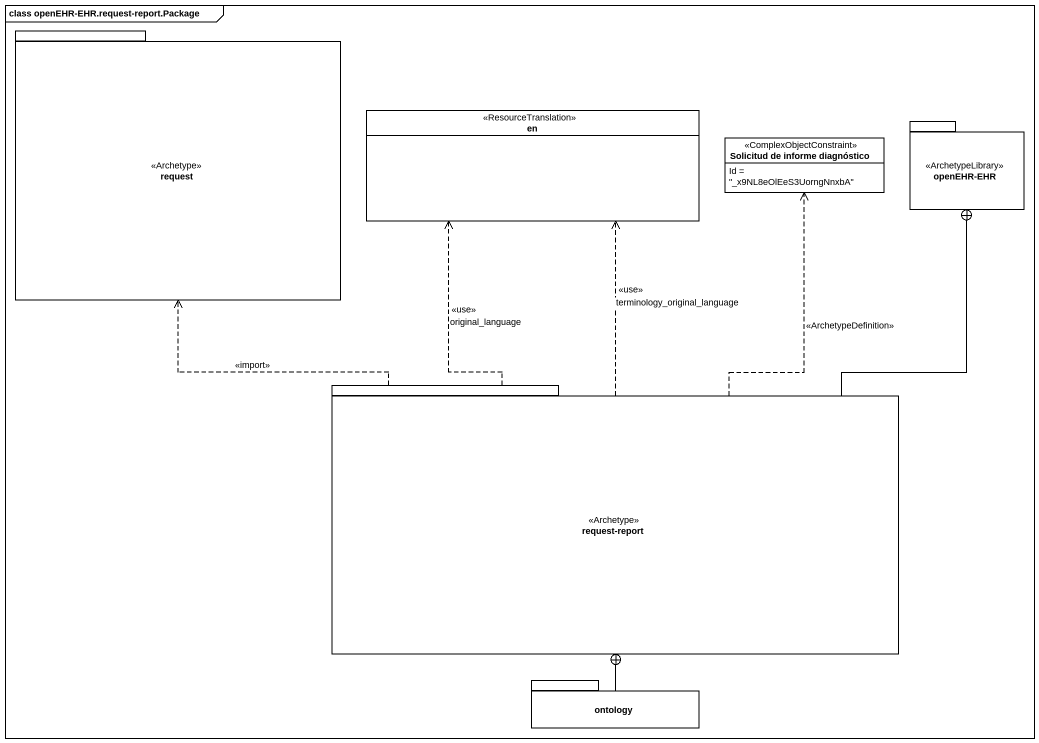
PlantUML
@startuml
mainframe class openEHR-EHR.request-report.Package
hide circle
hide empty members
package request <<Archetype>> {
}
enum en <<ResourceTranslation>>
class "Solicitud de informe diagnóstico" as Solicitud_de_informe <<ComplexObjectConstraint>> {
  Id = "_x9NL8eOlEeS3UorngNnxbA"
}
package "openEHR-EHR" as openEHR_EHR <<ArchetypeLibrary>> {
}
package "request-report" as request_report <<Archetype>> {
}
package ontology {
}
request_report .up.> request : <<import>>
request_report .up.> en : <<use>>\noriginal_language
request_report .up.> en : <<use>>\nterminology_original_language
request_report .up.> Solicitud_de_informe : <<ArchetypeDefinition>>
request_report -up-+ openEHR_EHR
ontology -up-+ request_report
@enduml
